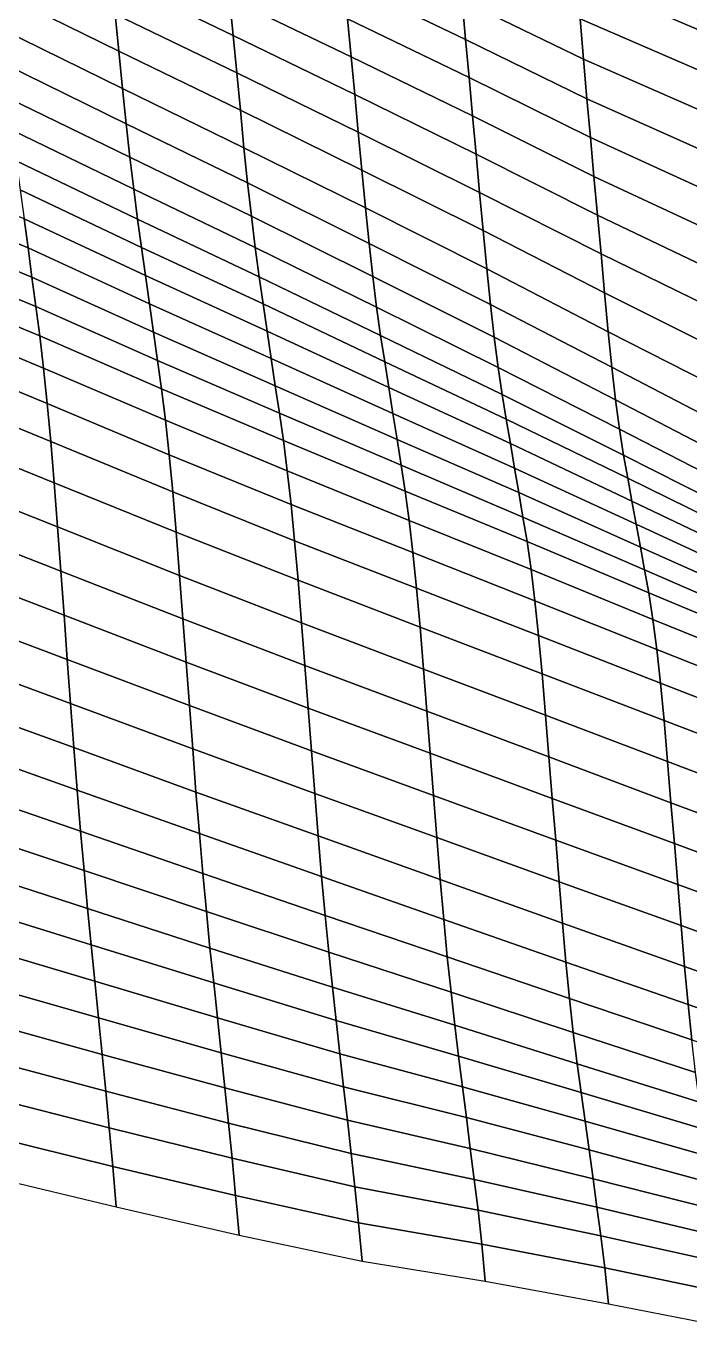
# Model space of a CAD drawing. Header units: metres. Extents: x -4.24 to 0.55, y -2.89 to 0.52.
# Drawn here: x -1.845 to -1.318, y -2.011 to -0.977 of the extents above; entities that cross this region are included whole.
import ezdxf

# ---------------------------------------------------------------- set-up
doc = ezdxf.new("R2010")
doc.units = ezdxf.units.M

msp = doc.modelspace()

# ---------------------------------------------------------------- linework, layer by layer
at = {"layer": 'B2'}
for points in [[(-1.78019, -0.90802, -9.62423), (-1.77734, -0.93753, -9.52981), (-1.68081, -0.98423, -9.55132), (-1.68365, -0.95454, -9.64566)], [(-1.59557, -0.91044, -9.94951), (-1.59277, -0.94105, -9.85553), (-1.49621, -0.9872, -9.87682), (-1.499, -0.95623, -9.97065)], [(-1.41058, -0.90473, -10.27151), (-1.4079, -0.93807, -10.17864), (-1.31113, -0.97957, -10.19805), (-1.3138, -0.94604, -10.29085)], [(-1.871, -0.91978, -9.41366), (-1.86815, -0.94929, -9.31925), (-1.77165, -0.99663, -9.34101), (-1.7745, -0.96713, -9.43543)], [(-1.6865, -0.92494, -9.74004), (-1.68365, -0.95454, -9.64566), (-1.58711, -1.00098, -9.66706), (-1.58994, -0.97101, -9.7613)], [(-1.50175, -0.92462, -10.06422), (-1.499, -0.95623, -9.97065), (-1.40247, -1.00294, -9.99215), (-1.4052, -0.97078, -10.08551)], [(-1.77734, -0.93753, -9.52981), (-1.7745, -0.96713, -9.43543), (-1.67797, -1.01392, -9.45697), (-1.68081, -0.98423, -9.55132)], [(-1.59277, -0.94105, -9.85553), (-1.58994, -0.97101, -9.7613), (-1.4934, -1.01753, -9.78273), (-1.49621, -0.9872, -9.87682)], [(-1.4079, -0.93807, -10.17864), (-1.4052, -0.97078, -10.08551), (-1.30845, -1.01264, -10.10506), (-1.31113, -0.97957, -10.19805)], [(-1.86815, -0.94929, -9.31925), (-1.8653, -0.97879, -9.22483), (-1.7688, -1.02614, -9.24659), (-1.77165, -0.99663, -9.34101)], [(-1.68365, -0.95454, -9.64566), (-1.68081, -0.98423, -9.55132), (-1.58429, -1.03103, -9.57286), (-1.58711, -1.00098, -9.66706)], [(-1.499, -0.95623, -9.97065), (-1.49621, -0.9872, -9.87682), (-1.3997, -1.03437, -9.89851), (-1.40247, -1.00294, -9.99215)], [(-1.7745, -0.96713, -9.43543), (-1.77165, -0.99663, -9.34101), (-1.67513, -1.04361, -9.36263), (-1.67797, -1.01392, -9.45697)], [(-1.58994, -0.97101, -9.7613), (-1.58711, -1.00098, -9.66706), (-1.49059, -1.04796, -9.68868), (-1.4934, -1.01753, -9.78273)], [(-1.4052, -0.97078, -10.08551), (-1.40247, -1.00294, -9.99215), (-1.30574, -1.04535, -10.01193), (-1.30845, -1.01264, -10.10506)], [(-1.8653, -0.97879, -9.22483), (-1.86239, -1.00702, -9.12989), (-1.76588, -1.05428, -9.15162), (-1.7688, -1.02614, -9.24659)], [(-1.68081, -0.98423, -9.55132), (-1.67797, -1.01392, -9.45697), (-1.58146, -1.06109, -9.47867), (-1.58429, -1.03103, -9.57286)], [(-1.49621, -0.9872, -9.87682), (-1.4934, -1.01753, -9.78273), (-1.39692, -1.06525, -9.80464), (-1.3997, -1.03437, -9.89851)], [(-1.77165, -0.99663, -9.34101), (-1.7688, -1.02614, -9.24659), (-1.67229, -1.0733, -9.26829), (-1.67513, -1.04361, -9.36263)], [(-1.58711, -1.00098, -9.66706), (-1.58429, -1.03103, -9.57286), (-1.48778, -1.07838, -9.59463), (-1.49059, -1.04796, -9.68868)], [(-1.40247, -1.00294, -9.99215), (-1.3997, -1.03437, -9.89851), (-1.30302, -1.0776, -9.91862), (-1.30574, -1.04535, -10.01193)], [(-1.86239, -1.00702, -9.12989), (-1.85942, -1.03388, -9.03441), (-1.76291, -1.08095, -9.05607), (-1.76588, -1.05428, -9.15162)], [(-1.67797, -1.01392, -9.45697), (-1.67513, -1.04361, -9.36263), (-1.57864, -1.09114, -9.38447), (-1.58146, -1.06109, -9.47867)], [(-1.4934, -1.01753, -9.78273), (-1.49059, -1.04796, -9.68868), (-1.39413, -1.09612, -9.71078), (-1.39692, -1.06525, -9.80464)], [(-1.85942, -1.03388, -9.03441), (-1.85639, -1.05945, -8.93841), (-1.75987, -1.10625, -8.95995), (-1.76291, -1.08095, -9.05607)], [(-1.7688, -1.02614, -9.24659), (-1.76588, -1.05428, -9.15162), (-1.66937, -1.10135, -9.17328), (-1.67229, -1.0733, -9.26829)], [(-1.58429, -1.03103, -9.57286), (-1.58146, -1.06109, -9.47867), (-1.48498, -1.1088, -9.50058), (-1.48778, -1.07838, -9.59463)], [(-1.3997, -1.03437, -9.89851), (-1.39692, -1.06525, -9.80464), (-1.30027, -1.10939, -9.82512), (-1.30302, -1.0776, -9.91862)], [(-1.67513, -1.04361, -9.36263), (-1.67229, -1.0733, -9.26829), (-1.57581, -1.1212, -9.29027), (-1.57864, -1.09114, -9.38447)], [(-1.76588, -1.05428, -9.15162), (-1.76291, -1.08095, -9.05607), (-1.66638, -1.12775, -9.07761), (-1.66937, -1.10135, -9.17328)], [(-1.49059, -1.04796, -9.68868), (-1.48778, -1.07838, -9.59463), (-1.39134, -1.127, -9.61691), (-1.39413, -1.09612, -9.71078)], [(-1.85639, -1.05945, -8.93841), (-1.8533, -1.08375, -8.84189), (-1.75676, -1.13009, -8.86326), (-1.75987, -1.10625, -8.95995)], [(-1.58146, -1.06109, -9.47867), (-1.57864, -1.09114, -9.38447), (-1.48217, -1.13922, -9.40653), (-1.48498, -1.1088, -9.50058)], [(-1.39692, -1.06525, -9.80464), (-1.39413, -1.09612, -9.71078), (-1.29752, -1.14118, -9.73162), (-1.30027, -1.10939, -9.82512)], [(-1.67229, -1.0733, -9.26829), (-1.66937, -1.10135, -9.17328), (-1.5729, -1.14943, -9.19534), (-1.57581, -1.1212, -9.29027)], [(-1.8533, -1.08375, -8.84189), (-1.85016, -1.10676, -8.74486), (-1.75359, -1.15256, -8.766), (-1.75676, -1.13009, -8.86326)], [(-1.76291, -1.08095, -9.05607), (-1.75987, -1.10625, -8.95995), (-1.66332, -1.15259, -8.98132), (-1.66638, -1.12775, -9.07761)], [(-1.48778, -1.07838, -9.59463), (-1.48498, -1.1088, -9.50058), (-1.38855, -1.15779, -9.52301), (-1.39134, -1.127, -9.61691)], [(-1.94388, -1.09048, -8.62931), (-1.94074, -1.1135, -8.53228), (-1.84388, -1.15298, -8.55088), (-1.84702, -1.12987, -8.64787)], [(-1.57864, -1.09114, -9.38447), (-1.57581, -1.1212, -9.29027), (-1.47936, -1.16973, -9.31252), (-1.48217, -1.13922, -9.40653)], [(-1.39413, -1.09612, -9.71078), (-1.39134, -1.127, -9.61691), (-1.29478, -1.17307, -9.63816), (-1.29752, -1.14118, -9.73162)], [(-1.85016, -1.10676, -8.74486), (-1.84702, -1.12987, -8.64787), (-1.75042, -1.17502, -8.66875), (-1.75359, -1.15256, -8.766)], [(-1.75987, -1.10625, -8.95995), (-1.75676, -1.13009, -8.86326), (-1.66019, -1.17588, -8.8844), (-1.66332, -1.15259, -8.98132)], [(-1.66937, -1.10135, -9.17328), (-1.66638, -1.12775, -9.07761), (-1.56991, -1.17573, -9.09963), (-1.5729, -1.14943, -9.19534)], [(-1.94074, -1.1135, -8.53228), (-1.9376, -1.1366, -8.43528), (-1.84075, -1.17627, -8.45396), (-1.84388, -1.15298, -8.55088)], [(-1.48498, -1.1088, -9.50058), (-1.48217, -1.13922, -9.40653), (-1.38576, -1.18867, -9.42914), (-1.38855, -1.15779, -9.52301)], [(-1.66638, -1.12775, -9.07761), (-1.66332, -1.15259, -8.98132), (-1.56683, -1.20012, -9.00315), (-1.56991, -1.17573, -9.09963)], [(-1.57581, -1.1212, -9.29027), (-1.5729, -1.14943, -9.19534), (-1.47646, -1.19796, -9.21758), (-1.47936, -1.16973, -9.31252)], [(-1.39134, -1.127, -9.61691), (-1.38855, -1.15779, -9.52301), (-1.29204, -1.20495, -9.5447), (-1.29478, -1.17307, -9.63816)], [(-1.9376, -1.1366, -8.43528), (-1.93446, -1.15971, -8.33829), (-1.83761, -1.19956, -8.35704), (-1.84075, -1.17627, -8.45396)], [(-1.84702, -1.12987, -8.64787), (-1.84388, -1.15298, -8.55088), (-1.74725, -1.19749, -8.5715), (-1.75042, -1.17502, -8.66875)], [(-1.75676, -1.13009, -8.86326), (-1.75359, -1.15256, -8.766), (-1.65698, -1.19753, -8.78681), (-1.66019, -1.17588, -8.8844)], [(-1.48217, -1.13922, -9.40653), (-1.47936, -1.16973, -9.31252), (-1.38298, -1.21955, -9.33528), (-1.38576, -1.18867, -9.42914)], [(-1.84388, -1.15298, -8.55088), (-1.84075, -1.17627, -8.45396), (-1.74408, -1.21996, -8.47425), (-1.74725, -1.19749, -8.5715)], [(-1.75359, -1.15256, -8.766), (-1.75042, -1.17502, -8.66875), (-1.65377, -1.21917, -8.68923), (-1.65698, -1.19753, -8.78681)], [(-1.66332, -1.15259, -8.98132), (-1.66019, -1.17588, -8.8844), (-1.56366, -1.22268, -8.90594), (-1.56683, -1.20012, -9.00315)], [(-1.5729, -1.14943, -9.19534), (-1.56991, -1.17573, -9.09963), (-1.47345, -1.22399, -9.12177), (-1.47646, -1.19796, -9.21758)], [(-1.38855, -1.15779, -9.52301), (-1.38576, -1.18867, -9.42914), (-1.2893, -1.23693, -9.45128), (-1.29204, -1.20495, -9.5447)], [(-1.93446, -1.15971, -8.33829), (-1.93131, -1.18282, -8.24129), (-1.83449, -1.22294, -8.26015), (-1.83761, -1.19956, -8.35704)], [(-1.84075, -1.17627, -8.45396), (-1.83761, -1.19956, -8.35704), (-1.74091, -1.24252, -8.37704), (-1.74408, -1.21996, -8.47425)], [(-1.75042, -1.17502, -8.66875), (-1.74725, -1.19749, -8.5715), (-1.65056, -1.24081, -8.59165), (-1.65377, -1.21917, -8.68923)], [(-1.66019, -1.17588, -8.8844), (-1.65698, -1.19753, -8.78681), (-1.56041, -1.24341, -8.80799), (-1.56366, -1.22268, -8.90594)], [(-1.56991, -1.17573, -9.09963), (-1.56683, -1.20012, -9.00315), (-1.47035, -1.24792, -9.0251), (-1.47345, -1.22399, -9.12177)], [(-1.47936, -1.16973, -9.31252), (-1.47646, -1.19796, -9.21758), (-1.38007, -1.24787, -9.24038), (-1.38298, -1.21955, -9.33528)], [(-1.93131, -1.18282, -8.24129), (-1.92829, -1.20839, -8.14529), (-1.83146, -1.24861, -8.16419), (-1.83449, -1.22294, -8.26015)], [(-1.38576, -1.18867, -9.42914), (-1.38298, -1.21955, -9.33528), (-1.28656, -1.26881, -9.35781), (-1.2893, -1.23693, -9.45128)], [(-1.83761, -1.19956, -8.35704), (-1.83449, -1.22294, -8.26015), (-1.73775, -1.26508, -8.27982), (-1.74091, -1.24252, -8.37704)], [(-1.74725, -1.19749, -8.5715), (-1.74408, -1.21996, -8.47425), (-1.64736, -1.26255, -8.4941), (-1.65056, -1.24081, -8.59165)], [(-1.65698, -1.19753, -8.78681), (-1.65377, -1.21917, -8.68923), (-1.55716, -1.26405, -8.71), (-1.56041, -1.24341, -8.80799)], [(-1.56683, -1.20012, -9.00315), (-1.56366, -1.22268, -8.90594), (-1.46714, -1.26957, -8.92752), (-1.47035, -1.24792, -9.0251)], [(-1.47646, -1.19796, -9.21758), (-1.47345, -1.22399, -9.12177), (-1.37706, -1.27372, -9.14449), (-1.38007, -1.24787, -9.24038)], [(-1.92829, -1.20839, -8.14529), (-1.92537, -1.23653, -8.05032), (-1.82855, -1.27665, -8.06918), (-1.83146, -1.24861, -8.16419)], [(-1.74408, -1.21996, -8.47425), (-1.74091, -1.24252, -8.37704), (-1.64416, -1.28429, -8.39656), (-1.64736, -1.26255, -8.4941)], [(-1.65377, -1.21917, -8.68923), (-1.65056, -1.24081, -8.59165), (-1.55391, -1.28469, -8.61202), (-1.55716, -1.26405, -8.71)], [(-1.38298, -1.21955, -9.33528), (-1.38007, -1.24787, -9.24038), (-1.28369, -1.29777, -9.26318), (-1.28656, -1.26881, -9.35781)], [(-1.83449, -1.22294, -8.26015), (-1.83146, -1.24861, -8.16419), (-1.73469, -1.29001, -8.18356), (-1.73775, -1.26508, -8.27982)], [(-1.56366, -1.22268, -8.90594), (-1.56041, -1.24341, -8.80799), (-1.46383, -1.28902, -8.82906), (-1.46714, -1.26957, -8.92752)], [(-1.47345, -1.22399, -9.12177), (-1.47035, -1.24792, -9.0251), (-1.37392, -1.29701, -9.04757), (-1.37706, -1.27372, -9.14449)], [(-1.92537, -1.23653, -8.05032), (-1.92258, -1.26723, -7.95638), (-1.82573, -1.30698, -7.9751), (-1.82855, -1.27665, -8.06918)], [(-1.65056, -1.24081, -8.59165), (-1.64736, -1.26255, -8.4941), (-1.55065, -1.30523, -8.51399), (-1.55391, -1.28469, -8.61202)], [(-1.83146, -1.24861, -8.16419), (-1.82855, -1.27665, -8.06918), (-1.73174, -1.31732, -8.08826), (-1.73469, -1.29001, -8.18356)], [(-1.74091, -1.24252, -8.37704), (-1.73775, -1.26508, -8.27982), (-1.64096, -1.30602, -8.29901), (-1.64416, -1.28429, -8.39656)], [(-1.56041, -1.24341, -8.80799), (-1.55716, -1.26405, -8.71), (-1.46053, -1.30856, -8.73063), (-1.46383, -1.28902, -8.82906)], [(-1.47035, -1.24792, -9.0251), (-1.46714, -1.26957, -8.92752), (-1.37068, -1.31783, -8.94966), (-1.37392, -1.29701, -9.04757)], [(-1.38007, -1.24787, -9.24038), (-1.37706, -1.27372, -9.14449), (-1.28067, -1.32371, -9.16732), (-1.28369, -1.29777, -9.26318)], [(-1.92258, -1.26723, -7.95638), (-1.91989, -1.30039, -7.86344), (-1.82303, -1.33969, -7.88197), (-1.82573, -1.30698, -7.9751)], [(-1.73775, -1.26508, -8.27982), (-1.73469, -1.29001, -8.18356), (-1.63787, -1.33023, -8.20246), (-1.64096, -1.30602, -8.29901)], [(-1.64736, -1.26255, -8.4941), (-1.64416, -1.28429, -8.39656), (-1.54739, -1.32578, -8.41597), (-1.55065, -1.30523, -8.51399)], [(-1.55716, -1.26405, -8.71), (-1.55391, -1.28469, -8.61202), (-1.45722, -1.32801, -8.63216), (-1.46053, -1.30856, -8.73063)], [(-1.46714, -1.26957, -8.92752), (-1.46383, -1.28902, -8.82906), (-1.36732, -1.33609, -8.85071), (-1.37068, -1.31783, -8.94966)], [(-1.82855, -1.27665, -8.06918), (-1.82573, -1.30698, -7.9751), (-1.7289, -1.34692, -7.99388), (-1.73174, -1.31732, -8.08826)], [(-1.37706, -1.27372, -9.14449), (-1.37392, -1.29701, -9.04757), (-1.27753, -1.34664, -9.07026), (-1.28067, -1.32371, -9.16732)], [(-1.73469, -1.29001, -8.18356), (-1.73174, -1.31732, -8.08826), (-1.63488, -1.35681, -8.10686), (-1.63787, -1.33023, -8.20246)], [(-1.64416, -1.28429, -8.39656), (-1.64096, -1.30602, -8.29901), (-1.54414, -1.34633, -8.31794), (-1.54739, -1.32578, -8.41597)], [(-1.55391, -1.28469, -8.61202), (-1.55065, -1.30523, -8.51399), (-1.45392, -1.34746, -8.5337), (-1.45722, -1.32801, -8.63216)], [(-1.46383, -1.28902, -8.82906), (-1.46053, -1.30856, -8.73063), (-1.36396, -1.35435, -8.75177), (-1.36732, -1.33609, -8.85071)], [(-1.91989, -1.30039, -7.86344), (-1.91733, -1.33621, -7.77156), (-1.82043, -1.37477, -7.78979), (-1.82303, -1.33969, -7.88197)], [(-1.37392, -1.29701, -9.04757), (-1.37068, -1.31783, -8.94966), (-1.27424, -1.36654, -8.97197), (-1.27753, -1.34664, -9.07026)], [(-1.82573, -1.30698, -7.9751), (-1.82303, -1.33969, -7.88197), (-1.72616, -1.37899, -7.90049), (-1.7289, -1.34692, -7.99388)], [(-1.64096, -1.30602, -8.29901), (-1.63787, -1.33023, -8.20246), (-1.541, -1.36953, -8.22099), (-1.54414, -1.34633, -8.31794)], [(-1.55065, -1.30523, -8.51399), (-1.54739, -1.32578, -8.41597), (-1.45061, -1.36691, -8.43523), (-1.45392, -1.34746, -8.5337)], [(-1.46053, -1.30856, -8.73063), (-1.45722, -1.32801, -8.63216), (-1.3606, -1.37261, -8.65283), (-1.36396, -1.35435, -8.75177)], [(-1.73174, -1.31732, -8.08826), (-1.7289, -1.34692, -7.99388), (-1.63201, -1.38586, -8.01226), (-1.63488, -1.35681, -8.10686)], [(-1.37068, -1.31783, -8.94966), (-1.36732, -1.33609, -8.85071), (-1.27082, -1.38353, -8.87251), (-1.27424, -1.36654, -8.97197)], [(-1.63787, -1.33023, -8.20246), (-1.63488, -1.35681, -8.10686), (-1.53797, -1.39519, -8.12502), (-1.541, -1.36953, -8.22099)], [(-1.54739, -1.32578, -8.41597), (-1.54414, -1.34633, -8.31794), (-1.44731, -1.38645, -8.3368), (-1.45061, -1.36691, -8.43523)], [(-1.45722, -1.32801, -8.63216), (-1.45392, -1.34746, -8.5337), (-1.35723, -1.39078, -8.55384), (-1.3606, -1.37261, -8.65283)], [(-1.91733, -1.33621, -7.77156), (-1.91476, -1.37193, -7.67964), (-1.81784, -1.40986, -7.69762), (-1.82043, -1.37477, -7.78979)], [(-1.82303, -1.33969, -7.88197), (-1.82043, -1.37477, -7.78979), (-1.72353, -1.41334, -7.80803), (-1.72616, -1.37899, -7.90049)], [(-1.36732, -1.33609, -8.85071), (-1.36396, -1.35435, -8.75177), (-1.2674, -1.40042, -8.77302), (-1.27082, -1.38353, -8.87251)], [(-1.7289, -1.34692, -7.99388), (-1.72616, -1.37899, -7.90049), (-1.62925, -1.41719, -7.91858), (-1.63201, -1.38586, -8.01226)], [(-1.54414, -1.34633, -8.31794), (-1.541, -1.36953, -8.22099), (-1.44412, -1.40864, -8.23944), (-1.44731, -1.38645, -8.3368)], [(-1.45392, -1.34746, -8.5337), (-1.45061, -1.36691, -8.43523), (-1.35387, -1.40895, -8.45486), (-1.35723, -1.39078, -8.55384)], [(-1.36396, -1.35435, -8.75177), (-1.3606, -1.37261, -8.65283), (-1.26397, -1.41731, -8.67352), (-1.2674, -1.40042, -8.77302)], [(-1.63488, -1.35681, -8.10686), (-1.63201, -1.38586, -8.01226), (-1.53507, -1.42351, -8.03013), (-1.53797, -1.39519, -8.12502)], [(-1.91476, -1.37193, -7.67964), (-1.9122, -1.40774, -7.58776), (-1.81524, -1.44494, -7.60545), (-1.81784, -1.40986, -7.69762)], [(-1.82043, -1.37477, -7.78979), (-1.81784, -1.40986, -7.69762), (-1.72091, -1.44779, -7.71559), (-1.72353, -1.41334, -7.80803)], [(-1.541, -1.36953, -8.22099), (-1.53797, -1.39519, -8.12502), (-1.44106, -1.43349, -8.14315), (-1.44412, -1.40864, -8.23944)], [(-1.45061, -1.36691, -8.43523), (-1.44731, -1.38645, -8.3368), (-1.3505, -1.42712, -8.35588), (-1.35387, -1.40895, -8.45486)], [(-1.3606, -1.37261, -8.65283), (-1.35723, -1.39078, -8.55384), (-1.26055, -1.43411, -8.57399), (-1.26397, -1.41731, -8.67352)], [(-1.72616, -1.37899, -7.90049), (-1.72353, -1.41334, -7.80803), (-1.62659, -1.45109, -7.82593), (-1.62925, -1.41719, -7.91858)], [(-1.63201, -1.38586, -8.01226), (-1.62925, -1.41719, -7.91858), (-1.53228, -1.4543, -7.93623), (-1.53507, -1.42351, -8.03013)], [(-1.44731, -1.38645, -8.3368), (-1.44412, -1.40864, -8.23944), (-1.34727, -1.44822, -8.25808), (-1.3505, -1.42712, -8.35588)], [(-1.53797, -1.39519, -8.12502), (-1.53507, -1.42351, -8.03013), (-1.43813, -1.46108, -8.04796), (-1.44106, -1.43349, -8.14315)], [(-1.35723, -1.39078, -8.55384), (-1.35387, -1.40895, -8.45486), (-1.25712, -1.45091, -8.47446), (-1.26055, -1.43411, -8.57399)], [(-1.9122, -1.40774, -7.58776), (-1.90964, -1.44356, -7.49588), (-1.81264, -1.48003, -7.51327), (-1.81524, -1.44494, -7.60545)], [(-1.81784, -1.40986, -7.69762), (-1.81524, -1.44494, -7.60545), (-1.71828, -1.48223, -7.62316), (-1.72091, -1.44779, -7.71559)], [(-1.72353, -1.41334, -7.80803), (-1.72091, -1.44779, -7.71559), (-1.62394, -1.48499, -7.73328), (-1.62659, -1.45109, -7.82593)], [(-1.62925, -1.41719, -7.91858), (-1.62659, -1.45109, -7.82593), (-1.52961, -1.48774, -7.84339), (-1.53228, -1.4543, -7.93623)], [(-1.44412, -1.40864, -8.23944), (-1.44106, -1.43349, -8.14315), (-1.34417, -1.47215, -8.16142), (-1.34727, -1.44822, -8.25808)], [(-1.35387, -1.40895, -8.45486), (-1.3505, -1.42712, -8.35588), (-1.25369, -1.4677, -8.37493), (-1.25712, -1.45091, -8.47446)], [(-1.53507, -1.42351, -8.03013), (-1.53228, -1.4543, -7.93623), (-1.43531, -1.49141, -7.95387), (-1.43813, -1.46108, -8.04796)], [(-1.3505, -1.42712, -8.35588), (-1.34727, -1.44822, -8.25808), (-1.25041, -1.48761, -8.27665), (-1.25369, -1.4677, -8.37493)], [(-1.44106, -1.43349, -8.14315), (-1.43813, -1.46108, -8.04796), (-1.34119, -1.49891, -8.0659), (-1.34417, -1.47215, -8.16142)], [(-1.90964, -1.44356, -7.49588), (-1.90707, -1.47928, -7.40397), (-1.81005, -1.5152, -7.42113), (-1.81264, -1.48003, -7.51327)], [(-1.81524, -1.44494, -7.60545), (-1.81264, -1.48003, -7.51327), (-1.71565, -1.51658, -7.5307), (-1.71828, -1.48223, -7.62316)], [(-1.72091, -1.44779, -7.71559), (-1.71828, -1.48223, -7.62316), (-1.62129, -1.51879, -7.64059), (-1.62394, -1.48499, -7.73328)], [(-1.34727, -1.44822, -8.25808), (-1.34417, -1.47215, -8.16142), (-1.24726, -1.51054, -8.17958), (-1.25041, -1.48761, -8.27665)], [(-1.62659, -1.45109, -7.82593), (-1.62394, -1.48499, -7.73328), (-1.52694, -1.52127, -7.75059), (-1.52961, -1.48774, -7.84339)], [(-1.53228, -1.4543, -7.93623), (-1.52961, -1.48774, -7.84339), (-1.43262, -1.52448, -7.86089), (-1.43531, -1.49141, -7.95387)], [(-1.43813, -1.46108, -8.04796), (-1.43531, -1.49141, -7.95387), (-1.33835, -1.5287, -7.97159), (-1.34119, -1.49891, -8.0659)], [(-1.90707, -1.47928, -7.40397), (-1.9045, -1.51501, -7.31205), (-1.80745, -1.55019, -7.32892), (-1.81005, -1.5152, -7.42113)], [(-1.34417, -1.47215, -8.16142), (-1.34119, -1.49891, -8.0659), (-1.24425, -1.53666, -8.0838), (-1.24726, -1.51054, -8.17958)], [(-1.81264, -1.48003, -7.51327), (-1.81005, -1.5152, -7.42113), (-1.71303, -1.55103, -7.43826), (-1.71565, -1.51658, -7.5307)], [(-1.71828, -1.48223, -7.62316), (-1.71565, -1.51658, -7.5307), (-1.61864, -1.55268, -7.54794), (-1.62129, -1.51879, -7.64059)], [(-1.62394, -1.48499, -7.73328), (-1.62129, -1.51879, -7.64059), (-1.52427, -1.55471, -7.65775), (-1.52694, -1.52127, -7.75059)], [(-1.52961, -1.48774, -7.84339), (-1.52694, -1.52127, -7.75059), (-1.42994, -1.55755, -7.7679), (-1.43262, -1.52448, -7.86089)], [(-1.43531, -1.49141, -7.95387), (-1.43262, -1.52448, -7.86089), (-1.33565, -1.56131, -7.87842), (-1.33835, -1.5287, -7.97159)], [(-1.34119, -1.49891, -8.0659), (-1.33835, -1.5287, -7.97159), (-1.24139, -1.5658, -7.98923), (-1.24425, -1.53666, -8.0838)], [(-1.9045, -1.51501, -7.31205), (-1.90189, -1.54964, -7.21969), (-1.8048, -1.58409, -7.23627), (-1.80745, -1.55019, -7.32892)], [(-1.81005, -1.5152, -7.42113), (-1.80745, -1.55019, -7.32892), (-1.7104, -1.58547, -7.34583), (-1.71303, -1.55103, -7.43826)], [(-1.71565, -1.51658, -7.5307), (-1.71303, -1.55103, -7.43826), (-1.61599, -1.58658, -7.45528), (-1.61864, -1.55268, -7.54794)], [(-1.62129, -1.51879, -7.64059), (-1.61864, -1.55268, -7.54794), (-1.5216, -1.58815, -7.56492), (-1.52427, -1.55471, -7.65775)], [(-1.52694, -1.52127, -7.75059), (-1.52427, -1.55471, -7.65775), (-1.42725, -1.59062, -7.67492), (-1.42994, -1.55755, -7.7679)], [(-1.43262, -1.52448, -7.86089), (-1.42994, -1.55755, -7.7679), (-1.33294, -1.59393, -7.78525), (-1.33565, -1.56131, -7.87842)], [(-1.33835, -1.5287, -7.97159), (-1.33565, -1.56131, -7.87842), (-1.23866, -1.59796, -7.89588), (-1.24139, -1.5658, -7.98923)], [(-1.90189, -1.54964, -7.21969), (-1.89921, -1.58307, -7.12686), (-1.80209, -1.61661, -7.14307), (-1.8048, -1.58409, -7.23627)], [(-1.80745, -1.55019, -7.32892), (-1.8048, -1.58409, -7.23627), (-1.70771, -1.61845, -7.25281), (-1.7104, -1.58547, -7.34583)], [(-1.71303, -1.55103, -7.43826), (-1.7104, -1.58547, -7.34583), (-1.61333, -1.62038, -7.3626), (-1.61599, -1.58658, -7.45528)], [(-1.61864, -1.55268, -7.54794), (-1.61599, -1.58658, -7.45528), (-1.51893, -1.62168, -7.47212), (-1.5216, -1.58815, -7.56492)], [(-1.52427, -1.55471, -7.65775), (-1.5216, -1.58815, -7.56492), (-1.42456, -1.6237, -7.58194), (-1.42725, -1.59062, -7.67492)], [(-1.42994, -1.55755, -7.7679), (-1.42725, -1.59062, -7.67492), (-1.33022, -1.62645, -7.69205), (-1.33294, -1.59393, -7.78525)], [(-1.33565, -1.56131, -7.87842), (-1.33294, -1.59393, -7.78525), (-1.23593, -1.63021, -7.80257), (-1.23866, -1.59796, -7.89588)], [(-1.89921, -1.58307, -7.12686), (-1.89649, -1.61542, -7.03358), (-1.79932, -1.64795, -7.04939), (-1.80209, -1.61661, -7.14307)], [(-1.8048, -1.58409, -7.23627), (-1.80209, -1.61661, -7.14307), (-1.70496, -1.65016, -7.15928), (-1.70771, -1.61845, -7.25281)], [(-1.7104, -1.58547, -7.34583), (-1.70771, -1.61845, -7.25281), (-1.61061, -1.65273, -7.26932), (-1.61333, -1.62038, -7.3626)], [(-1.61599, -1.58658, -7.45528), (-1.61333, -1.62038, -7.3626), (-1.51626, -1.65511, -7.37928), (-1.51893, -1.62168, -7.47212)], [(-1.5216, -1.58815, -7.56492), (-1.51893, -1.62168, -7.47212), (-1.42187, -1.65677, -7.48895), (-1.42456, -1.6237, -7.58194)], [(-1.42725, -1.59062, -7.67492), (-1.42456, -1.6237, -7.58194), (-1.32752, -1.65907, -7.59888), (-1.33022, -1.62645, -7.69205)], [(-1.33294, -1.59393, -7.78525), (-1.33022, -1.62645, -7.69205), (-1.2332, -1.66237, -7.70922), (-1.23593, -1.63021, -7.80257)], [(-1.89649, -1.61542, -7.03358), (-1.89372, -1.64657, -6.93983), (-1.79649, -1.67801, -6.95519), (-1.79932, -1.64795, -7.04939)], [(-1.80209, -1.61661, -7.14307), (-1.79932, -1.64795, -7.04939), (-1.70215, -1.68049, -7.06519), (-1.70496, -1.65016, -7.15928)], [(-1.70771, -1.61845, -7.25281), (-1.70496, -1.65016, -7.15928), (-1.60782, -1.68351, -7.17541), (-1.61061, -1.65273, -7.26932)], [(-1.61333, -1.62038, -7.3626), (-1.61061, -1.65273, -7.26932), (-1.51351, -1.68672, -7.28571), (-1.51626, -1.65511, -7.37928)], [(-1.51893, -1.62168, -7.47212), (-1.51626, -1.65511, -7.37928), (-1.41918, -1.68975, -7.39593), (-1.42187, -1.65677, -7.48895)], [(-1.42456, -1.6237, -7.58194), (-1.42187, -1.65677, -7.48895), (-1.3248, -1.69159, -7.50568), (-1.32752, -1.65907, -7.59888)], [(-1.33022, -1.62645, -7.69205), (-1.32752, -1.65907, -7.59888), (-1.23047, -1.69453, -7.61587), (-1.2332, -1.66237, -7.70922)], [(-1.89372, -1.64657, -6.93983), (-1.8909, -1.67672, -6.84567), (-1.79362, -1.70696, -6.86055), (-1.79649, -1.67801, -6.95519)], [(-1.79932, -1.64795, -7.04939), (-1.79649, -1.67801, -6.95519), (-1.69927, -1.70954, -6.97059), (-1.70215, -1.68049, -7.06519)], [(-1.70496, -1.65016, -7.15928), (-1.70215, -1.68049, -7.06519), (-1.60496, -1.71284, -7.08092), (-1.60782, -1.68351, -7.17541)], [(-1.61061, -1.65273, -7.26932), (-1.60782, -1.68351, -7.17541), (-1.51067, -1.71651, -7.1914), (-1.51351, -1.68672, -7.28571)], [(-1.51626, -1.65511, -7.37928), (-1.51351, -1.68672, -7.28571), (-1.4164, -1.72072, -7.30211), (-1.41918, -1.68975, -7.39593)], [(-1.42187, -1.65677, -7.48895), (-1.41918, -1.68975, -7.39593), (-1.32209, -1.72402, -7.41244), (-1.3248, -1.69159, -7.50568)], [(-1.32752, -1.65907, -7.59888), (-1.3248, -1.69159, -7.50568), (-1.22775, -1.72669, -7.52252), (-1.23047, -1.69453, -7.61587)], [(-1.8909, -1.67672, -6.84567), (-1.88808, -1.70686, -6.7515), (-1.79074, -1.73592, -6.76591), (-1.79362, -1.70696, -6.86055)], [(-1.79649, -1.67801, -6.95519), (-1.79362, -1.70696, -6.86055), (-1.69634, -1.73721, -6.87544), (-1.69927, -1.70954, -6.97059)], [(-1.70215, -1.68049, -7.06519), (-1.69927, -1.70954, -6.97059), (-1.60204, -1.7407, -6.98584), (-1.60496, -1.71284, -7.08092)], [(-1.60782, -1.68351, -7.17541), (-1.60496, -1.71284, -7.08092), (-1.50775, -1.74455, -7.0964), (-1.51067, -1.71651, -7.1914)], [(-1.51351, -1.68672, -7.28571), (-1.51067, -1.71651, -7.1914), (-1.41352, -1.74968, -7.20747), (-1.4164, -1.72072, -7.30211)], [(-1.41918, -1.68975, -7.39593), (-1.4164, -1.72072, -7.30211), (-1.31927, -1.75435, -7.31835), (-1.32209, -1.72402, -7.41244)], [(-1.3248, -1.69159, -7.50568), (-1.32209, -1.72402, -7.41244), (-1.22501, -1.75875, -7.42913), (-1.22775, -1.72669, -7.52252)], [(-1.88808, -1.70686, -6.7515), (-1.88526, -1.73701, -6.65734), (-1.78787, -1.76497, -6.67131), (-1.79074, -1.73592, -6.76591)], [(-1.79362, -1.70696, -6.86055), (-1.79074, -1.73592, -6.76591), (-1.69341, -1.76498, -6.78032), (-1.69634, -1.73721, -6.87544)], [(-1.69927, -1.70954, -6.97059), (-1.69634, -1.73721, -6.87544), (-1.59905, -1.7671, -6.89017), (-1.60204, -1.7407, -6.98584)], [(-1.60496, -1.71284, -7.08092), (-1.60204, -1.7407, -6.98584), (-1.50476, -1.77086, -7.00069), (-1.50775, -1.74455, -7.0964)], [(-1.51067, -1.71651, -7.1914), (-1.50775, -1.74455, -7.0964), (-1.41056, -1.77663, -7.11202), (-1.41352, -1.74968, -7.20747)], [(-1.4164, -1.72072, -7.30211), (-1.41352, -1.74968, -7.20747), (-1.31636, -1.7824, -7.22335), (-1.31927, -1.75435, -7.31835)], [(-1.32209, -1.72402, -7.41244), (-1.31927, -1.75435, -7.31835), (-1.22217, -1.78844, -7.33478), (-1.22501, -1.75875, -7.42913)], [(-1.88526, -1.73701, -6.65734), (-1.88244, -1.76716, -6.56318), (-1.785, -1.79402, -6.57671), (-1.78787, -1.76497, -6.67131)], [(-1.79074, -1.73592, -6.76591), (-1.78787, -1.76497, -6.67131), (-1.69048, -1.79275, -6.6852), (-1.69341, -1.76498, -6.78032)], [(-1.69634, -1.73721, -6.87544), (-1.69341, -1.76498, -6.78032), (-1.59606, -1.7935, -6.7945), (-1.59905, -1.7671, -6.89017)], [(-1.60204, -1.7407, -6.98584), (-1.59905, -1.7671, -6.89017), (-1.50168, -1.79534, -6.90425), (-1.50476, -1.77086, -7.00069)], [(-1.50775, -1.74455, -7.0964), (-1.50476, -1.77086, -7.00069), (-1.4075, -1.80147, -7.01572), (-1.41056, -1.77663, -7.11202)], [(-1.41352, -1.74968, -7.20747), (-1.41056, -1.77663, -7.11202), (-1.31335, -1.80834, -7.12749), (-1.31636, -1.7824, -7.22335)], [(-1.31927, -1.75435, -7.31835), (-1.31636, -1.7824, -7.22335), (-1.21923, -1.81585, -7.23952), (-1.22217, -1.78844, -7.33478)], [(-1.88244, -1.76716, -6.56318), (-1.87962, -1.7974, -6.46906), (-1.78214, -1.82316, -6.48214), (-1.785, -1.79402, -6.57671)], [(-1.78787, -1.76497, -6.67131), (-1.785, -1.79402, -6.57671), (-1.68756, -1.82071, -6.59016), (-1.69048, -1.79275, -6.6852)], [(-1.69341, -1.76498, -6.78032), (-1.69048, -1.79275, -6.6852), (-1.59307, -1.81989, -6.69884), (-1.59606, -1.7935, -6.7945)], [(-1.59905, -1.7671, -6.89017), (-1.59606, -1.7935, -6.7945), (-1.4986, -1.81981, -6.80781), (-1.50168, -1.79534, -6.90425)], [(-1.50476, -1.77086, -7.00069), (-1.50168, -1.79534, -6.90425), (-1.40434, -1.8243, -6.91862), (-1.4075, -1.80147, -7.01572)], [(-1.41056, -1.77663, -7.11202), (-1.4075, -1.80147, -7.01572), (-1.31023, -1.832, -7.03072), (-1.31335, -1.80834, -7.12749)], [(-1.87962, -1.7974, -6.46906), (-1.8768, -1.82754, -6.3749), (-1.77927, -1.85231, -6.38758), (-1.78214, -1.82316, -6.48214)], [(-1.785, -1.79402, -6.57671), (-1.78214, -1.82316, -6.48214), (-1.68464, -1.84857, -6.49508), (-1.68756, -1.82071, -6.59016)], [(-1.69048, -1.79275, -6.6852), (-1.68756, -1.82071, -6.59016), (-1.59008, -1.84639, -6.6032), (-1.59307, -1.81989, -6.69884)], [(-1.59606, -1.7935, -6.7945), (-1.59307, -1.81989, -6.69884), (-1.49552, -1.84429, -6.71137), (-1.4986, -1.81981, -6.80781)], [(-1.50168, -1.79534, -6.90425), (-1.4986, -1.81981, -6.80781), (-1.40119, -1.84714, -6.82152), (-1.40434, -1.8243, -6.91862)], [(-1.4075, -1.80147, -7.01572), (-1.40434, -1.8243, -6.91862), (-1.30701, -1.85346, -6.93306), (-1.31023, -1.832, -7.03072)], [(-1.68756, -1.82071, -6.59016), (-1.68464, -1.84857, -6.49508), (-1.58709, -1.87288, -6.50757), (-1.59008, -1.84639, -6.6032)], [(-1.59307, -1.81989, -6.69884), (-1.59008, -1.84639, -6.6032), (-1.49245, -1.86886, -6.61496), (-1.49552, -1.84429, -6.71137)], [(-1.4986, -1.81981, -6.80781), (-1.49552, -1.84429, -6.71137), (-1.39804, -1.86997, -6.72441), (-1.40119, -1.84714, -6.82152)], [(-1.8768, -1.82754, -6.3749), (-1.87404, -1.85906, -6.28129), (-1.77647, -1.883, -6.29364), (-1.77927, -1.85231, -6.38758)], [(-1.78214, -1.82316, -6.48214), (-1.77927, -1.85231, -6.38758), (-1.68172, -1.87652, -6.40003), (-1.68464, -1.84857, -6.49508)], [(-1.40434, -1.8243, -6.91862), (-1.40119, -1.84714, -6.82152), (-1.3038, -1.87492, -6.83541), (-1.30701, -1.85346, -6.93306)], [(-1.77927, -1.85231, -6.38758), (-1.77647, -1.883, -6.29364), (-1.67888, -1.90621, -6.30569), (-1.68172, -1.87652, -6.40003)], [(-1.68464, -1.84857, -6.49508), (-1.68172, -1.87652, -6.40003), (-1.5841, -1.89937, -6.41194), (-1.58709, -1.87288, -6.50757)], [(-1.59008, -1.84639, -6.6032), (-1.58709, -1.87288, -6.50757), (-1.48937, -1.89334, -6.51852), (-1.49245, -1.86886, -6.61496)], [(-1.49552, -1.84429, -6.71137), (-1.49245, -1.86886, -6.61496), (-1.39488, -1.8928, -6.62731), (-1.39804, -1.86997, -6.72441)], [(-1.40119, -1.84714, -6.82152), (-1.39804, -1.86997, -6.72441), (-1.30058, -1.89629, -6.73772), (-1.3038, -1.87492, -6.83541)], [(-1.87404, -1.85906, -6.28129), (-1.87134, -1.89195, -6.18823), (-1.77375, -1.91525, -6.20032), (-1.77647, -1.883, -6.29364)], [(-1.58709, -1.87288, -6.50757), (-1.5841, -1.89937, -6.41194), (-1.48629, -1.91782, -6.42208), (-1.48937, -1.89334, -6.51852)], [(-1.49245, -1.86886, -6.61496), (-1.48937, -1.89334, -6.51852), (-1.39173, -1.91555, -6.53017), (-1.39488, -1.8928, -6.62731)], [(-1.39804, -1.86997, -6.72441), (-1.39488, -1.8928, -6.62731), (-1.29736, -1.91757, -6.63999), (-1.30058, -1.89629, -6.73772)], [(-1.77647, -1.883, -6.29364), (-1.77375, -1.91525, -6.20032), (-1.67612, -1.93773, -6.21208), (-1.67888, -1.90621, -6.30569)], [(-1.68172, -1.87652, -6.40003), (-1.67888, -1.90621, -6.30569), (-1.58121, -1.92787, -6.31712), (-1.5841, -1.89937, -6.41194)], [(-1.48937, -1.89334, -6.51852), (-1.48629, -1.91782, -6.42208), (-1.38857, -1.93829, -6.43303), (-1.39173, -1.91555, -6.53017)], [(-1.39488, -1.8928, -6.62731), (-1.39173, -1.91555, -6.53017), (-1.29412, -1.93866, -6.54218), (-1.29736, -1.91757, -6.63999)], [(-1.5841, -1.89937, -6.41194), (-1.58121, -1.92787, -6.31712), (-1.48332, -1.94477, -6.32663), (-1.48629, -1.91782, -6.42208)], [(-1.67888, -1.90621, -6.30569), (-1.67612, -1.93773, -6.21208), (-1.57841, -1.95847, -6.22314), (-1.58121, -1.92787, -6.31712)], [(-1.48629, -1.91782, -6.42208), (-1.48332, -1.94477, -6.32663), (-1.38554, -1.96377, -6.33699), (-1.38857, -1.93829, -6.43303)], [(-1.39173, -1.91555, -6.53017), (-1.38857, -1.93829, -6.43303), (-1.2909, -1.95985, -6.44442), (-1.29412, -1.93866, -6.54218)], [(-1.58121, -1.92787, -6.31712), (-1.57841, -1.95847, -6.22314), (-1.48047, -1.97418, -6.23217), (-1.48332, -1.94477, -6.32663)], [(-1.48332, -1.94477, -6.32663), (-1.48047, -1.97418, -6.23217), (-1.38264, -1.99218, -6.24213), (-1.38554, -1.96377, -6.33699)], [(-1.38857, -1.93829, -6.43303), (-1.38554, -1.96377, -6.33699), (-1.28781, -1.98406, -6.34786), (-1.2909, -1.95985, -6.44442)], [(-1.38554, -1.96377, -6.33699), (-1.38264, -1.99218, -6.24213), (-1.28486, -2.01146, -6.2526), (-1.28781, -1.98406, -6.34786)]]:
    msp.add_3dface(points, dxfattribs=at)

doc.saveas('drawing.dxf')
